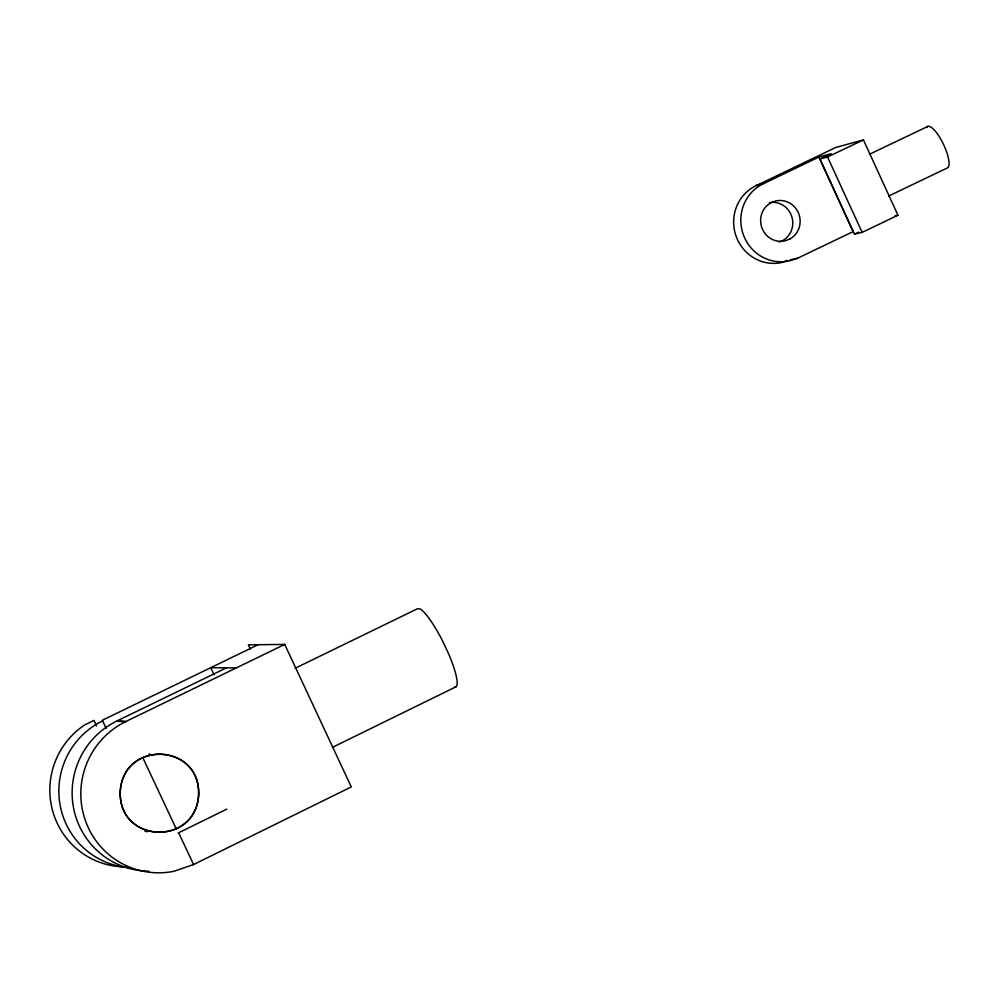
<?xml version="1.0" encoding="UTF-8"?>
<svg xmlns="http://www.w3.org/2000/svg" width="999" height="999" viewBox="0 0 999 999"><rect width="100%" height="100%" fill="white"/><g stroke="black" fill="none" stroke-linecap="round" stroke-linejoin="round"><path stroke-width="1.5" d="M818.868 157.03L853.096 231.606L797.564 258.254L789.635 260.801A40.947 39.461 76.8 0 1 743.431 234.952A40.947 39.461 76.8 0 1 761.5 184.665L818.868 157.03L831.168 153.696L819.992 159.028L854.47 234.128L862.162 232.392L897.951 215.21L863.423 139.897L835.738 147.465L754.27 186.576A40.784 39.311 76.8 0 0 736.263 236.663A40.784 39.311 76.8 0 0 782.304 262.4L787.437 260.439M193.094 864.772L351.298 786.912L284.715 644.417L248.364 644.83L250.324 649.025M178.172 832.991L226.773 809.153M332.492 747.327L456.019 686.775A43.569 8.329 64 0 0 448.052 652.597L443.219 642.27A43.569 8.329 64 0 0 419.543 608.716L417.207 608.878L295.142 668.256M258.142 644.717L102.335 720.254L106.169 728.421M226.536 667.807L116.821 721.028L125.849 721.515L284.715 644.417M888.723 196.016L947.064 168.069A22.965 6.606 64.5 0 0 942.731 142.807A22.965 6.606 64.5 0 0 926.622 127.522M854.47 234.128L858.653 232.118M819.992 159.028L827.547 156.98L863.423 139.897M869.555 154.221L927.971 126.349M779.17 241.995L782.754 240.572A20.392 19.655 76.8 0 0 791.583 216.021A20.392 19.655 76.8 0 0 769.455 202.61M125.849 721.515L125.375 721.753A79.645 78.384 -75.5 0 0 84.765 818.755A79.645 78.384 -75.5 0 0 174.138 871.24L193.569 864.535L178.646 832.754M755.968 185.452L763.211 183.541M894.992 215.884L897.951 215.21M790.197 259.865L797.564 258.254M454.757 686.788L456.019 686.775M236.376 667.869L210.752 667.707L214.061 674.762M125.886 721.578L116.346 721.266A79.033 77.797 -75.2 0 0 73.926 809.689A79.033 77.797 -75.2 0 0 148.789 871.14M149.088 754.357L151.736 755.444L149.338 754.108M142.782 757.579L176.199 828.783M96.553 725.911L93.956 720.391L84.503 725.049A77.447 76.299 -74.3 0 0 52.772 811.363A77.447 76.299 -74.3 0 0 124.613 866.882M827.547 156.98L862.162 232.392M127.647 867.507A77.373 76.199 -74.6 0 1 59.952 804.27A77.373 76.199 -74.6 0 1 102.635 720.853M147.889 831.593A39.51 38.899 -75.2 0 1 144.992 831.33M198.664 793.78C197.19 845.479 119.643 844.779 120.217 792.607C121.716 740.933 199.226 741.645 198.664 793.78M198.551 796.103C194.081 847.701 116.733 842.307 120.342 790.296C124.838 738.723 202.123 744.118 198.551 796.103M790.084 238.873L785.301 240.784A20.479 19.73 76.8 0 1 762.037 228.222A20.479 19.73 76.8 0 1 770.691 202.934L775.474 201.036A20.479 19.73 76.8 0 1 798.725 213.611A20.479 19.73 76.8 0 1 790.084 238.873"/></g></svg>
